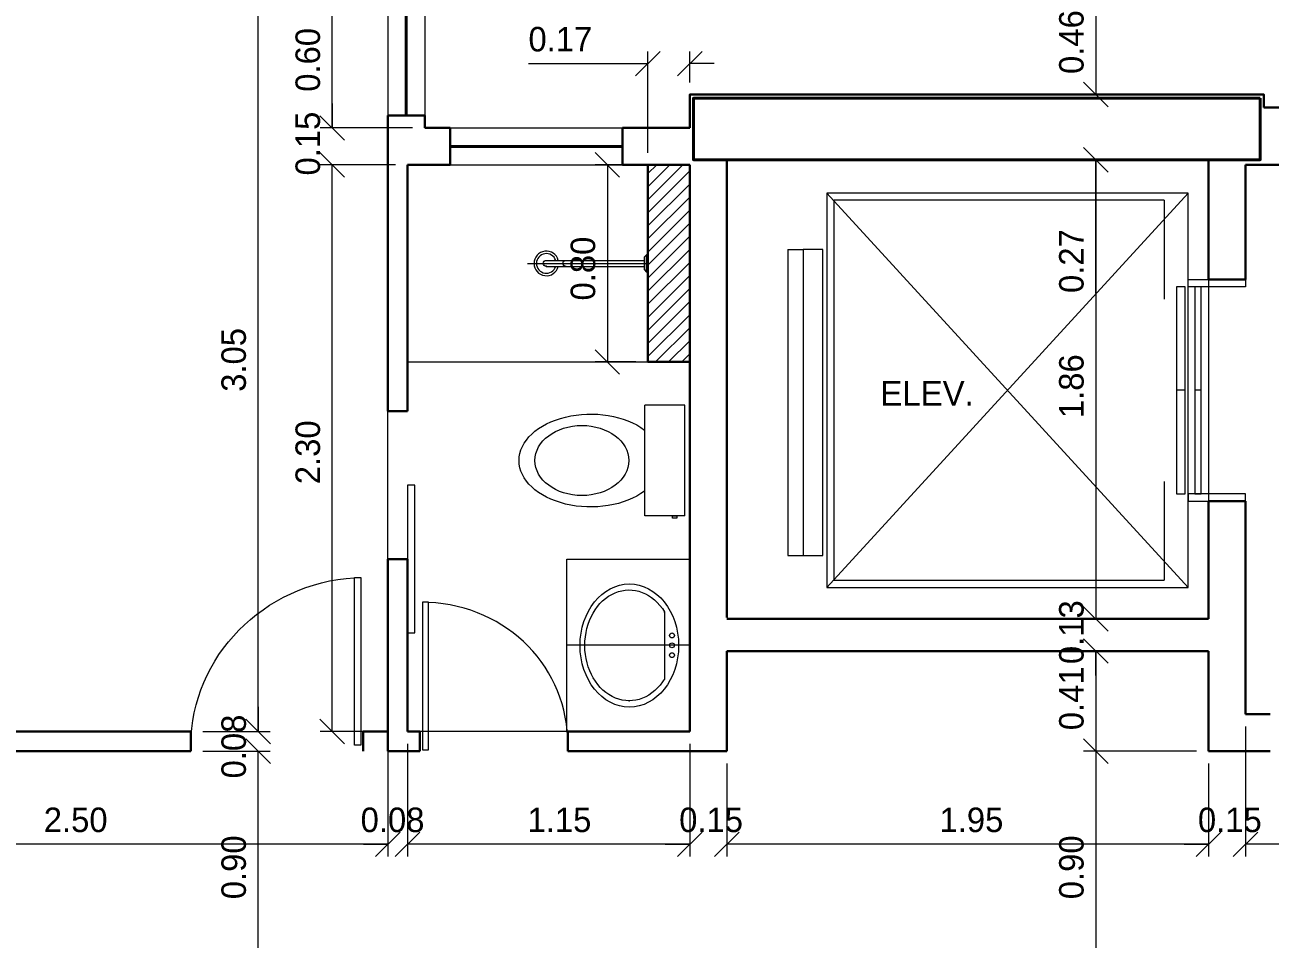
# Model space of a CAD drawing. Header units: metres. Extents: x 2.9 to 62.3, y 8 to 50.1.
# Drawn here: x 16.36 to 21.41, y 38.65 to 42.36 of the extents above; entities that cross this region are included whole.
import ezdxf
from ezdxf.enums import TextEntityAlignment as Align

# ---------------------------------------------------------------- set-up
doc = ezdxf.new("R2010")
doc.units = ezdxf.units.M
doc.header["$MEASUREMENT"] = 0
doc.linetypes.add('DGN Style 3', pattern=[1.422731, 1.016237, -0.406495])
doc.linetypes.add('DGN Style 4', pattern=[1.626995, 0.812989, -0.406495, 0.001016, -0.406495])
doc.layers.get('Defpoints').update_dxf_attribs({"lineweight": 0})
for name, color, linetype, lineweight in [('00-EDIFICACOES TÉRREO', 7, 'Continuous', 0), ('24 - Textos Gerais', 7, 'Continuous', 0), ('34 - Mobiliário', 7, 'Continuous', 0), ('CORNIJAS_VAR NA PLANTA PTIPO 1', 7, 'Continuous', 0), ('Cotas', 13, 'Continuous', 0), ('Level 11-1', 7, 'Continuous', 0), ('Level 12', 7, 'Continuous', 0), ('Level 36', 7, 'Continuous', 0), ('Level 44', 7, 'Continuous', 0), ('Level 45', 7, 'Continuous', 0)]:
    doc.layers.add(name, color=color, linetype=linetype, lineweight=lineweight)
doc.styles.add('Style-INTL_ENGINEERING', font='INTL_ENGINEERING.shx')
doc.dimstyles.get("Standard").update_dxf_attribs({"dimtxt": 0.18, "dimasz": 0.18, "dimexe": 0.18, "dimexo": 0.0625, "dimgap": 0.09, "dimtad": 0, "dimtih": 1, "dimtoh": 1, "dimdec": 4, "dimzin": 1, "dimdsep": 46, "dimtxsty": 'Standard', "dimcen": 0, "dimadec": 0, "dimazin": 0, "dimtfac": 1, "dimtdec": 4, "dimtofl": 0, "dimtmove": 0, "dimatfit": 3, "dimfxl": 0, "dimtolj": 1, "dimtzin": 1, "dimarcsym": 0})

# ---------------------------------------------------------------- blocks, each defined once
blk = doc.blocks.new('_Oblique')
at = {"color": 0, "linetype": 'ByBlock', "lineweight": -2}
blk.add_line((0.5, 0.5), (-0.5, -0.5), dxfattribs=at)
blk = doc.blocks.new('*D626')
at = {"layer": 'Cotas', "color": 2, "linetype": 'Continuous', "lineweight": 0}
for p, q in [((20.449, 42.539), (20.7566, 42.539)), ((20.7071, 42.539), (20.7071, 42.0746)), ((21.34, 42.0746), (20.6576, 42.0746))]:
    blk.add_line(p, q, dxfattribs=at)
at = {"layer": 'Defpoints'}
for p in [(20.3996, 42.539), (20.7071, 42.3068), (20.7071, 42.0746), (21.3895, 42.0746)]:
    blk.add_point(p, dxfattribs=at)
at = {"layer": 'Cotas', "color": 2, "linetype": 'Continuous', "lineweight": 0, "xscale": 0.0995, "yscale": 0.0995, "zscale": 0.0995}
for p, rotation in [((20.7071, 42.539), 90), ((20.7071, 42.0746), 270)]:
    blk.add_blockref('_Oblique', p, dxfattribs=dict(at, rotation=rotation))
at = {"layer": 'Cotas', "color": 2, "linetype": 'Continuous', "lineweight": 0, "style": 'Style-INTL_ENGINEERING'}
blk.add_text('0.46', height=0.0995, rotation=90, dxfattribs=at).set_placement((20.6079, 42.158), align=Align.MIDDLE_LEFT)
blk = doc.blocks.new('*D627')
at = {"layer": 'Cotas', "color": 2, "linetype": 'Continuous', "lineweight": 0}
for p, q in [((20.7071, 42.1741), (20.7071, 42.0746)), ((21.34, 42.0746), (20.6576, 42.0746)), ((21.325, 41.8096), (20.6576, 41.8096)), ((20.7071, 41.2689), (20.7071, 41.8096))]:
    blk.add_line(p, q, dxfattribs=at)
at = {"layer": 'Defpoints'}
for p in [(21.3895, 42.0746), (20.7071, 41.8096), (21.3745, 41.8096), (20.7071, 41.415)]:
    blk.add_point(p, dxfattribs=at)
at = {"layer": 'Cotas', "color": 2, "linetype": 'Continuous', "lineweight": 0, "xscale": 0.0995, "yscale": 0.0995, "zscale": 0.0995}
for p, rotation in [((20.7071, 42.0746), 270), ((20.7071, 41.8096), 90)]:
    blk.add_blockref('_Oblique', p, dxfattribs=dict(at, rotation=rotation))
at = {"layer": 'Cotas', "color": 2, "linetype": 'Continuous', "lineweight": 0, "style": 'Style-INTL_ENGINEERING'}
blk.add_text('0.27', height=0.0995, rotation=90, dxfattribs=at).set_placement((20.6079, 41.2689), align=Align.MIDDLE_LEFT)
blk = doc.blocks.new('*D628')
at = {"layer": 'Cotas', "color": 2, "linetype": 'Continuous', "lineweight": 0}
for p, q in [((21.325, 41.8096), (20.6576, 41.8096)), ((20.7071, 41.8096), (20.7071, 39.9457)), ((21.1151, 39.9457), (20.6576, 39.9457))]:
    blk.add_line(p, q, dxfattribs=at)
at = {"layer": 'Defpoints'}
for p in [(21.3745, 41.8096), (20.7071, 40.8777), (20.7071, 39.9457), (21.1645, 39.9457)]:
    blk.add_point(p, dxfattribs=at)
at = {"layer": 'Cotas', "color": 2, "linetype": 'Continuous', "lineweight": 0, "xscale": 0.0995, "yscale": 0.0995, "zscale": 0.0995}
for p, rotation in [((20.7071, 41.8096), 90), ((20.7071, 39.9457), 270)]:
    blk.add_blockref('_Oblique', p, dxfattribs=dict(at, rotation=rotation))
at = {"layer": 'Cotas', "color": 2, "linetype": 'Continuous', "lineweight": 0, "style": 'Style-INTL_ENGINEERING'}
blk.add_text('1.86', height=0.0995, rotation=90, dxfattribs=at).set_placement((20.6079, 40.7612), align=Align.MIDDLE_LEFT)
blk = doc.blocks.new('*D629')
at = {"layer": 'Cotas', "color": 2, "linetype": 'Continuous', "lineweight": 0}
for p, q in [((20.7071, 40.0452), (20.7071, 39.9457)), ((21.1151, 39.9457), (20.6576, 39.9457)), ((21.1151, 39.8157), (20.6576, 39.8157)), ((20.7071, 39.7162), (20.7071, 39.8157))]:
    blk.add_line(p, q, dxfattribs=at)
at = {"layer": 'Defpoints'}
for p in [(21.1645, 39.9457), (20.7071, 39.8807), (20.7071, 39.8157), (21.1645, 39.8157)]:
    blk.add_point(p, dxfattribs=at)
at = {"layer": 'Cotas', "color": 2, "linetype": 'Continuous', "lineweight": 0, "xscale": 0.0995, "yscale": 0.0995, "zscale": 0.0995}
for p, rotation in [((20.7071, 39.9457), 270), ((20.7071, 39.8157), 90)]:
    blk.add_blockref('_Oblique', p, dxfattribs=dict(at, rotation=rotation))
at = {"layer": 'Cotas', "color": 2, "linetype": 'Continuous', "lineweight": 0, "style": 'Style-INTL_ENGINEERING'}
blk.add_text('0.13', height=0.0995, rotation=90, dxfattribs=at).set_placement((20.6079, 39.7627), align=Align.MIDDLE_LEFT)
blk = doc.blocks.new('*D630')
at = {"layer": 'Cotas', "color": 2, "linetype": 'Continuous', "lineweight": 0}
for p, q in [((21.1151, 39.8157), (20.6576, 39.8157)), ((20.7071, 39.8157), (20.7071, 39.409)), ((21.1151, 39.409), (20.6576, 39.409))]:
    blk.add_line(p, q, dxfattribs=at)
at = {"layer": 'Defpoints'}
for p in [(21.1645, 39.8157), (20.7071, 39.6124), (20.7071, 39.409), (21.1645, 39.409)]:
    blk.add_point(p, dxfattribs=at)
at = {"layer": 'Cotas', "color": 2, "linetype": 'Continuous', "lineweight": 0, "xscale": 0.0995, "yscale": 0.0995, "zscale": 0.0995}
for p, rotation in [((20.7071, 39.8157), 90), ((20.7071, 39.409), 270)]:
    blk.add_blockref('_Oblique', p, dxfattribs=dict(at, rotation=rotation))
at = {"layer": 'Cotas', "color": 2, "linetype": 'Continuous', "lineweight": 0, "style": 'Style-INTL_ENGINEERING'}
blk.add_text('0.41', height=0.0995, rotation=90, dxfattribs=at).set_placement((20.6079, 39.4943), align=Align.MIDDLE_LEFT)
blk = doc.blocks.new('*D631')
at = {"layer": 'Cotas', "color": 2, "linetype": 'Continuous', "lineweight": 0}
for p, q in [((21.1151, 39.409), (20.6576, 39.409)), ((20.7071, 39.409), (20.7071, 38.509)), ((21.0951, 38.509), (20.6576, 38.509))]:
    blk.add_line(p, q, dxfattribs=at)
at = {"layer": 'Defpoints'}
for p in [(21.1645, 39.409), (20.7071, 38.959), (20.7071, 38.509), (21.1446, 38.509)]:
    blk.add_point(p, dxfattribs=at)
at = {"layer": 'Cotas', "color": 2, "linetype": 'Continuous', "lineweight": 0, "xscale": 0.0995, "yscale": 0.0995, "zscale": 0.0995}
for p, rotation in [((20.7071, 39.409), 90), ((20.7071, 38.509), 270)]:
    blk.add_blockref('_Oblique', p, dxfattribs=dict(at, rotation=rotation))
at = {"layer": 'Cotas', "color": 2, "linetype": 'Continuous', "lineweight": 0, "style": 'Style-INTL_ENGINEERING'}
blk.add_text('0.90', height=0.0995, rotation=90, dxfattribs=at).set_placement((20.6079, 38.8082), align=Align.MIDDLE_LEFT)
blk = doc.blocks.new('*D659')
at = {"layer": 'Cotas', "color": 2, "linetype": 'Continuous', "lineweight": 0}
for p, q in [((21.3146, 39.5095), (21.3146, 38.9817)), ((22.8146, 39.5095), (22.8146, 38.9817)), ((22.8146, 39.0312), (21.3146, 39.0312))]:
    blk.add_line(p, q, dxfattribs=at)
at = {"layer": 'Defpoints'}
for p in [(21.3146, 39.559), (22.8146, 39.559), (21.3146, 39.0312), (22.0646, 39.0312)]:
    blk.add_point(p, dxfattribs=at)
at = {"layer": 'Cotas', "color": 2, "linetype": 'Continuous', "lineweight": 0, "xscale": 0.0995, "yscale": 0.0995, "zscale": 0.0995, "rotation": 180}
blk.add_blockref('_Oblique', (21.3146, 39.0312), dxfattribs=at)
at = {"layer": 'Cotas', "color": 2, "linetype": 'Continuous', "lineweight": 0, "xscale": 0.0995, "yscale": 0.0995, "zscale": 0.0995}
blk.add_blockref('_Oblique', (22.8146, 39.0312), dxfattribs=at)
at = {"layer": 'Cotas', "color": 2, "linetype": 'Continuous', "lineweight": 0, "style": 'Style-INTL_ENGINEERING'}
blk.add_text('1.50', height=0.0995, dxfattribs=at).set_placement((21.9465, 39.1304), align=Align.MIDDLE_LEFT)
blk = doc.blocks.new('*D660')
at = {"layer": 'Cotas', "color": 2, "linetype": 'Continuous', "lineweight": 0}
for p, q in [((21.3146, 39.5095), (21.3146, 38.9817)), ((21.1645, 39.3595), (21.1645, 38.9817)), ((21.065, 39.0312), (21.1645, 39.0312)), ((21.414, 39.0312), (21.3146, 39.0312))]:
    blk.add_line(p, q, dxfattribs=at)
at = {"layer": 'Defpoints'}
for p in [(21.3146, 39.559), (21.1645, 39.409), (21.1645, 39.0312), (21.2396, 39.0312)]:
    blk.add_point(p, dxfattribs=at)
at = {"layer": 'Cotas', "color": 2, "linetype": 'Continuous', "lineweight": 0, "xscale": 0.0995, "yscale": 0.0995, "zscale": 0.0995}
blk.add_blockref('_Oblique', (21.1645, 39.0312), dxfattribs=at)
at = {"layer": 'Cotas', "color": 2, "linetype": 'Continuous', "lineweight": 0, "xscale": 0.0995, "yscale": 0.0995, "zscale": 0.0995, "rotation": 180}
blk.add_blockref('_Oblique', (21.3146, 39.0312), dxfattribs=at)
at = {"layer": 'Cotas', "color": 2, "linetype": 'Continuous', "lineweight": 0, "style": 'Style-INTL_ENGINEERING'}
blk.add_text('0.15', height=0.0995, dxfattribs=at).set_placement((21.1215, 39.1304), align=Align.MIDDLE_LEFT)
blk = doc.blocks.new('*D661')
at = {"layer": 'Cotas', "color": 2, "linetype": 'Continuous', "lineweight": 0}
for p, q in [((19.2097, 39.3595), (19.2097, 38.9817)), ((21.1645, 39.3595), (21.1645, 38.9817)), ((21.1645, 39.0312), (19.2097, 39.0312))]:
    blk.add_line(p, q, dxfattribs=at)
at = {"layer": 'Defpoints'}
for p in [(19.2097, 39.409), (21.1645, 39.409), (19.2097, 39.0312), (20.1871, 39.0312)]:
    blk.add_point(p, dxfattribs=at)
at = {"layer": 'Cotas', "color": 2, "linetype": 'Continuous', "lineweight": 0, "xscale": 0.0995, "yscale": 0.0995, "zscale": 0.0995, "rotation": 180}
blk.add_blockref('_Oblique', (19.2097, 39.0312), dxfattribs=at)
at = {"layer": 'Cotas', "color": 2, "linetype": 'Continuous', "lineweight": 0, "xscale": 0.0995, "yscale": 0.0995, "zscale": 0.0995}
blk.add_blockref('_Oblique', (21.1645, 39.0312), dxfattribs=at)
at = {"layer": 'Cotas', "color": 2, "linetype": 'Continuous', "lineweight": 0, "style": 'Style-INTL_ENGINEERING'}
blk.add_text('1.95', height=0.0995, dxfattribs=at).set_placement((20.073, 39.1304), align=Align.MIDDLE_LEFT)
blk = doc.blocks.new('*D662')
at = {"layer": 'Cotas', "color": 2, "linetype": 'Continuous', "lineweight": 0}
for p, q in [((19.0597, 39.4395), (19.0597, 38.9817)), ((19.2097, 39.3595), (19.2097, 38.9817)), ((18.9602, 39.0312), (19.0597, 39.0312)), ((19.3092, 39.0312), (19.2097, 39.0312))]:
    blk.add_line(p, q, dxfattribs=at)
at = {"layer": 'Defpoints'}
for p in [(19.0597, 39.489), (19.2097, 39.409), (19.0597, 39.0312), (19.1347, 39.0312)]:
    blk.add_point(p, dxfattribs=at)
at = {"layer": 'Cotas', "color": 2, "linetype": 'Continuous', "lineweight": 0, "xscale": 0.0995, "yscale": 0.0995, "zscale": 0.0995}
blk.add_blockref('_Oblique', (19.0597, 39.0312), dxfattribs=at)
at = {"layer": 'Cotas', "color": 2, "linetype": 'Continuous', "lineweight": 0, "xscale": 0.0995, "yscale": 0.0995, "zscale": 0.0995, "rotation": 180}
blk.add_blockref('_Oblique', (19.2097, 39.0312), dxfattribs=at)
at = {"layer": 'Cotas', "color": 2, "linetype": 'Continuous', "lineweight": 0, "style": 'Style-INTL_ENGINEERING'}
blk.add_text('0.15', height=0.0995, dxfattribs=at).set_placement((19.0166, 39.1304), align=Align.MIDDLE_LEFT)
blk = doc.blocks.new('*D663')
at = {"layer": 'Cotas', "color": 2, "linetype": 'Continuous', "lineweight": 0}
for p, q in [((17.9145, 39.4395), (17.9145, 38.9817)), ((19.0597, 39.4395), (19.0597, 38.9817)), ((19.0597, 39.0312), (17.9145, 39.0312))]:
    blk.add_line(p, q, dxfattribs=at)
at = {"layer": 'Defpoints'}
for p in [(17.9145, 39.489), (19.0597, 39.489), (17.9145, 39.0312), (18.4871, 39.0312)]:
    blk.add_point(p, dxfattribs=at)
at = {"layer": 'Cotas', "color": 2, "linetype": 'Continuous', "lineweight": 0, "xscale": 0.0995, "yscale": 0.0995, "zscale": 0.0995, "rotation": 180}
blk.add_blockref('_Oblique', (17.9145, 39.0312), dxfattribs=at)
at = {"layer": 'Cotas', "color": 2, "linetype": 'Continuous', "lineweight": 0, "xscale": 0.0995, "yscale": 0.0995, "zscale": 0.0995}
blk.add_blockref('_Oblique', (19.0597, 39.0312), dxfattribs=at)
at = {"layer": 'Cotas', "color": 2, "linetype": 'Continuous', "lineweight": 0, "style": 'Style-INTL_ENGINEERING'}
blk.add_text('1.15', height=0.0995, dxfattribs=at).set_placement((18.4014, 39.1304), align=Align.MIDDLE_LEFT)
blk = doc.blocks.new('*D664')
at = {"layer": 'Cotas', "color": 2, "linetype": 'Continuous', "lineweight": 0}
for p, q in [((17.8346, 39.4395), (17.8346, 38.9817)), ((17.9145, 39.4395), (17.9145, 38.9817)), ((17.7351, 39.0312), (17.8346, 39.0312)), ((18.0141, 39.0312), (17.9145, 39.0312))]:
    blk.add_line(p, q, dxfattribs=at)
at = {"layer": 'Defpoints'}
for p in [(17.8346, 39.489), (17.9145, 39.489), (17.8346, 39.0312), (17.8745, 39.0312)]:
    blk.add_point(p, dxfattribs=at)
at = {"layer": 'Cotas', "color": 2, "linetype": 'Continuous', "lineweight": 0, "xscale": 0.0995, "yscale": 0.0995, "zscale": 0.0995}
blk.add_blockref('_Oblique', (17.8346, 39.0312), dxfattribs=at)
at = {"layer": 'Cotas', "color": 2, "linetype": 'Continuous', "lineweight": 0, "xscale": 0.0995, "yscale": 0.0995, "zscale": 0.0995, "rotation": 180}
blk.add_blockref('_Oblique', (17.9145, 39.0312), dxfattribs=at)
at = {"layer": 'Cotas', "color": 2, "linetype": 'Continuous', "lineweight": 0, "style": 'Style-INTL_ENGINEERING'}
blk.add_text('0.08', height=0.0995, dxfattribs=at).set_placement((17.7241, 39.1304), align=Align.MIDDLE_LEFT)
blk = doc.blocks.new('*D665')
at = {"layer": 'Cotas', "color": 2, "linetype": 'Continuous', "lineweight": 0}
for p, q in [((17.8346, 39.4395), (17.8346, 38.9817)), ((15.3345, 39.2595), (15.3345, 38.9817)), ((17.8346, 39.0312), (15.3345, 39.0312))]:
    blk.add_line(p, q, dxfattribs=at)
at = {"layer": 'Defpoints'}
for p in [(17.8346, 39.489), (15.3345, 39.309), (15.3345, 39.0312), (16.5845, 39.0312)]:
    blk.add_point(p, dxfattribs=at)
at = {"layer": 'Cotas', "color": 2, "linetype": 'Continuous', "lineweight": 0, "xscale": 0.0995, "yscale": 0.0995, "zscale": 0.0995, "rotation": 180}
blk.add_blockref('_Oblique', (15.3345, 39.0312), dxfattribs=at)
at = {"layer": 'Cotas', "color": 2, "linetype": 'Continuous', "lineweight": 0, "xscale": 0.0995, "yscale": 0.0995, "zscale": 0.0995}
blk.add_blockref('_Oblique', (17.8346, 39.0312), dxfattribs=at)
at = {"layer": 'Cotas', "color": 2, "linetype": 'Continuous', "lineweight": 0, "style": 'Style-INTL_ENGINEERING'}
blk.add_text('2.50', height=0.0995, dxfattribs=at).set_placement((16.4384, 39.1304), align=Align.MIDDLE_LEFT)
blk = doc.blocks.new('*D684')
at = {"layer": 'Cotas', "color": 2, "linetype": 'Continuous', "lineweight": 0}
for p, q in [((17.6088, 42.0385), (17.6088, 41.939)), ((17.9351, 41.939), (17.5593, 41.939)), ((17.8651, 41.789), (17.5593, 41.789)), ((17.6088, 41.6895), (17.6088, 41.789))]:
    blk.add_line(p, q, dxfattribs=at)
at = {"layer": 'Defpoints'}
for p in [(17.6088, 41.939), (17.9845, 41.939), (17.6088, 41.864), (17.9145, 41.789)]:
    blk.add_point(p, dxfattribs=at)
at = {"layer": 'Cotas', "color": 2, "linetype": 'Continuous', "lineweight": 0, "xscale": 0.0995, "yscale": 0.0995, "zscale": 0.0995}
for p, rotation in [((17.6088, 41.939), 270), ((17.6088, 41.789), 90)]:
    blk.add_blockref('_Oblique', p, dxfattribs=dict(at, rotation=rotation))
at = {"layer": 'Cotas', "color": 2, "linetype": 'Continuous', "lineweight": 0, "style": 'Style-INTL_ENGINEERING'}
blk.add_text('0.15', height=0.0995, rotation=90, dxfattribs=at).set_placement((17.5095, 41.746), align=Align.MIDDLE_LEFT)
blk = doc.blocks.new('*D685')
at = {"layer": 'Cotas', "color": 2, "linetype": 'Continuous', "lineweight": 0}
for p, q in [((17.785, 42.539), (17.5593, 42.539)), ((17.6088, 41.939), (17.6088, 42.539)), ((17.9351, 41.939), (17.5593, 41.939))]:
    blk.add_line(p, q, dxfattribs=at)
at = {"layer": 'Defpoints'}
for p in [(17.6088, 42.539), (17.8346, 42.539), (17.6088, 42.239), (17.9845, 41.939)]:
    blk.add_point(p, dxfattribs=at)
at = {"layer": 'Cotas', "color": 2, "linetype": 'Continuous', "lineweight": 0, "xscale": 0.0995, "yscale": 0.0995, "zscale": 0.0995}
for p, rotation in [((17.6088, 42.539), 90), ((17.6088, 41.939), 270)]:
    blk.add_blockref('_Oblique', p, dxfattribs=dict(at, rotation=rotation))
at = {"layer": 'Cotas', "color": 2, "linetype": 'Continuous', "lineweight": 0, "style": 'Style-INTL_ENGINEERING'}
blk.add_text('0.60', height=0.0995, rotation=90, dxfattribs=at).set_placement((17.5095, 42.0858), align=Align.MIDDLE_LEFT)
blk = doc.blocks.new('*D346')
at = {"layer": 'Cotas', "color": 2, "linetype": 'Continuous', "lineweight": 0}
for p, q in [((17.8651, 41.789), (17.5593, 41.789)), ((17.6088, 39.489), (17.6088, 41.789)), ((17.785, 39.489), (17.5593, 39.489))]:
    blk.add_line(p, q, dxfattribs=at)
at = {"layer": 'Defpoints'}
for p in [(17.6088, 41.789), (17.9145, 41.789), (17.6088, 40.639), (17.8346, 39.489)]:
    blk.add_point(p, dxfattribs=at)
at = {"layer": 'Cotas', "color": 2, "linetype": 'Continuous', "lineweight": 0, "xscale": 0.0995, "yscale": 0.0995, "zscale": 0.0995}
for p, rotation in [((17.6088, 41.789), 90), ((17.6088, 39.489), 270)]:
    blk.add_blockref('_Oblique', p, dxfattribs=dict(at, rotation=rotation))
at = {"layer": 'Cotas', "color": 2, "linetype": 'Continuous', "lineweight": 0, "style": 'Style-INTL_ENGINEERING'}
blk.add_text('2.30', height=0.0995, rotation=90, dxfattribs=at).set_placement((17.5095, 40.4929), align=Align.MIDDLE_LEFT)
blk = doc.blocks.new('*D692')
at = {"layer": 'Cotas', "color": 2, "linetype": 'Continuous', "lineweight": 0}
for p, q in [((17.0843, 39.409), (17.3577, 39.409)), ((17.3082, 38.509), (17.3082, 39.409)), ((17.285, 38.509), (17.2587, 38.509))]:
    blk.add_line(p, q, dxfattribs=at)
at = {"layer": 'Defpoints'}
for p in [(17.0348, 39.409), (17.3082, 39.409), (17.3082, 38.959), (17.3346, 38.509)]:
    blk.add_point(p, dxfattribs=at)
at = {"layer": 'Cotas', "color": 2, "linetype": 'Continuous', "lineweight": 0, "xscale": 0.0995, "yscale": 0.0995, "zscale": 0.0995}
for p, rotation in [((17.3082, 39.409), 90), ((17.3082, 38.509), 270)]:
    blk.add_blockref('_Oblique', p, dxfattribs=dict(at, rotation=rotation))
at = {"layer": 'Cotas', "color": 2, "linetype": 'Continuous', "lineweight": 0, "style": 'Style-INTL_ENGINEERING'}
blk.add_text('0.90', height=0.0995, rotation=90, dxfattribs=at).set_placement((17.2089, 38.8082), align=Align.MIDDLE_LEFT)
blk = doc.blocks.new('*D693')
at = {"layer": 'Cotas', "color": 2, "linetype": 'Continuous', "lineweight": 0}
for p, q in [((17.3082, 39.5885), (17.3082, 39.489)), ((17.084, 39.489), (17.3577, 39.489)), ((17.0843, 39.409), (17.3577, 39.409)), ((17.3082, 39.3095), (17.3082, 39.409))]:
    blk.add_line(p, q, dxfattribs=at)
at = {"layer": 'Defpoints'}
for p in [(17.0345, 39.489), (17.3082, 39.489), (17.0348, 39.409), (17.3082, 39.449)]:
    blk.add_point(p, dxfattribs=at)
at = {"layer": 'Cotas', "color": 2, "linetype": 'Continuous', "lineweight": 0, "xscale": 0.0995, "yscale": 0.0995, "zscale": 0.0995}
for p, rotation in [((17.3082, 39.489), 270), ((17.3082, 39.409), 90)]:
    blk.add_blockref('_Oblique', p, dxfattribs=dict(at, rotation=rotation))
at = {"layer": 'Cotas', "color": 2, "linetype": 'Continuous', "lineweight": 0, "style": 'Style-INTL_ENGINEERING'}
blk.add_text('0.08', height=0.0995, rotation=90, dxfattribs=at).set_placement((17.2089, 39.2986), align=Align.MIDDLE_LEFT)
blk = doc.blocks.new('*D694')
at = {"layer": 'Cotas', "color": 2, "linetype": 'Continuous', "lineweight": 0}
for p, q in [((16.634, 42.539), (17.3577, 42.539)), ((17.3082, 39.489), (17.3082, 42.539)), ((17.084, 39.489), (17.3577, 39.489))]:
    blk.add_line(p, q, dxfattribs=at)
at = {"layer": 'Defpoints'}
for p in [(16.5846, 42.539), (17.3082, 42.539), (17.3082, 41.014), (17.0345, 39.489)]:
    blk.add_point(p, dxfattribs=at)
at = {"layer": 'Cotas', "color": 2, "linetype": 'Continuous', "lineweight": 0, "xscale": 0.0995, "yscale": 0.0995, "zscale": 0.0995}
for p, rotation in [((17.3082, 42.539), 90), ((17.3082, 39.489), 270)]:
    blk.add_blockref('_Oblique', p, dxfattribs=dict(at, rotation=rotation))
at = {"layer": 'Cotas', "color": 2, "linetype": 'Continuous', "lineweight": 0, "style": 'Style-INTL_ENGINEERING'}
blk.add_text('3.05', height=0.0995, rotation=90, dxfattribs=at).set_placement((17.2089, 40.8679), align=Align.MIDDLE_LEFT)
blk = doc.blocks.new('*D352')
at = {"layer": 'Cotas', "color": 2, "linetype": 'Continuous', "lineweight": 0}
for p, q in [((18.8897, 41.8385), (18.8897, 42.2495)), ((19.0595, 42.1241), (19.0595, 42.2495)), ((18.4051, 42.2), (18.8897, 42.2)), ((19.159, 42.2), (19.0595, 42.2))]:
    blk.add_line(p, q, dxfattribs=at)
at = {"layer": 'Defpoints'}
for p in [(18.5231, 42.2), (18.8897, 42.2), (19.0595, 42.0746), (18.8897, 41.789)]:
    blk.add_point(p, dxfattribs=at)
at = {"layer": 'Cotas', "color": 2, "linetype": 'Continuous', "lineweight": 0, "xscale": 0.0995, "yscale": 0.0995, "zscale": 0.0995}
blk.add_blockref('_Oblique', (18.8897, 42.2), dxfattribs=at)
at = {"layer": 'Cotas', "color": 2, "linetype": 'Continuous', "lineweight": 0, "xscale": 0.0995, "yscale": 0.0995, "zscale": 0.0995, "rotation": 180}
blk.add_blockref('_Oblique', (19.0595, 42.2), dxfattribs=at)
at = {"layer": 'Cotas', "color": 2, "linetype": 'Continuous', "lineweight": 0, "style": 'Style-INTL_ENGINEERING'}
blk.add_text('0.17', height=0.0995, dxfattribs=at).set_placement((18.4051, 42.2993), align=Align.MIDDLE_LEFT)
blk = doc.blocks.new('*D353')
at = {"layer": 'Cotas', "color": 2, "linetype": 'Continuous', "lineweight": 0}
for p, q in [((18.8402, 41.789), (18.6759, 41.789)), ((18.7254, 41.789), (18.7254, 40.989)), ((18.8402, 40.989), (18.6759, 40.989))]:
    blk.add_line(p, q, dxfattribs=at)
at = {"layer": 'Defpoints'}
for p in [(18.8897, 41.789), (18.7254, 41.389), (18.7254, 40.989), (18.8897, 40.989)]:
    blk.add_point(p, dxfattribs=at)
at = {"layer": 'Cotas', "color": 2, "linetype": 'Continuous', "lineweight": 0, "xscale": 0.0995, "yscale": 0.0995, "zscale": 0.0995}
for p, rotation in [((18.7254, 41.789), 90), ((18.7254, 40.989), 270)]:
    blk.add_blockref('_Oblique', p, dxfattribs=dict(at, rotation=rotation))
at = {"layer": 'Cotas', "color": 2, "linetype": 'Continuous', "lineweight": 0, "style": 'Style-INTL_ENGINEERING'}
blk.add_text('0.80', height=0.0995, rotation=90, dxfattribs=at).set_placement((18.6261, 41.2386), align=Align.MIDDLE_LEFT)
blk = doc.blocks.new('*U24')
at = {"layer": '24 - Textos Gerais', "color": 172, "linetype": 'Continuous', "lineweight": 13}
blk.add_line((-0.147, -0.136), (-0.147, 0.133), dxfattribs=at)
at = {"layer": '24 - Textos Gerais', "color": 172, "linetype": 'DGN Style 4', "lineweight": 13}
blk.add_line((-0.25, -0.001), (0.25, -0.001), dxfattribs=at)
at = {"layer": '24 - Textos Gerais', "color": 172, "linetype": 'Continuous', "lineweight": 13}
for centre in [(-0.177, 0.039), (-0.177, -0.001), (-0.177, -0.041)]:
    blk.add_circle(centre, 0.01, dxfattribs=at)
blk.add_ellipse((-0.004, 0), major_axis=(0, 0.25), ratio=0.8, dxfattribs=at)
at = {"layer": '24 - Textos Gerais', "color": 172, "linetype": 'Continuous', "lineweight": 13, "extrusion": (0, 0, -1)}
blk.add_ellipse((-0.0033, -0.0006), major_axis=(0, 0.225), ratio=0.8, start_param=5.350888, end_param=10.349301, dxfattribs=at)
at = {"layer": '24 - Textos Gerais', "color": 172, "linetype": 'Continuous', "lineweight": 13}
for p in [(-0.003, 0.224), (-0.003, 0.224), (-0.147, -0.136)]:
    blk.add_point(p, dxfattribs=at)
blk = doc.blocks.new('SANCXP_1')
at = {"layer": '24 - Textos Gerais', "color": 172, "linetype": 'Continuous', "lineweight": 0}
for p, q in [((0.06, -0.449), (0.06, 0.449)), ((0.06, 0.449), (0.386, 0.449)), ((0.386, -0.449), (0.386, 0.449)), ((0.06, -0.449), (0.386, -0.449))]:
    blk.add_line(p, q, dxfattribs=at)
at = {"layer": '24 - Textos Gerais', "color": 172, "linetype": 'Continuous', "lineweight": 0, "extrusion": (0, 0, -1), "flags": 128}
blk.add_lwpolyline([(-0.125, -0.468), (-0.16, -0.468), (-0.16, -0.449), (-0.125, -0.449)], close=True, dxfattribs=at)
at = {"layer": '24 - Textos Gerais', "color": 172, "linetype": 'Continuous', "lineweight": 0}
blk.add_ellipse((0.825, 0), major_axis=(-0.581, 0), ratio=0.649123, start_param=0.716078, end_param=5.567107, dxfattribs=at)
at = {"layer": '24 - Textos Gerais', "color": 172, "linetype": 'Continuous', "lineweight": 0, "extrusion": (0, 0, -1)}
blk.add_ellipse((0.896, 0), major_axis=(0.381, 0), ratio=0.746923, dxfattribs=at)
blk = doc.blocks.new('*U26')
at = {"layer": '24 - Textos Gerais', "color": 172, "linetype": 'Continuous', "lineweight": 0}
for p, q in [((-0.2441, 0.035), (-0.2441, -0.035)), ((-0.2441, 0.035), (-0.2391, 0.035)), ((-0.2391, 0.035), (-0.2391, -0.035)), ((-0.2291, 0.025), (-0.2391, 0.035)), ((-0.2291, -0.025), (-0.2291, 0.025)), ((0.168, 0.0125), (-0.2291, 0.0125)), ((-0.2441, -0.035), (-0.2391, -0.035)), ((-0.2391, -0.035), (-0.2291, -0.025)), ((0.168, -0.0125), (-0.2291, -0.0125))]:
    blk.add_line(p, q, dxfattribs=at)
at = {"layer": '24 - Textos Gerais', "color": 172, "linetype": 'DGN Style 4', "lineweight": 13}
blk.add_line((0.2441, 0), (-0.2441, 0), dxfattribs=at)
at = {"layer": '24 - Textos Gerais', "color": 172, "linetype": 'Continuous', "lineweight": 0, "extrusion": (0, 0, -1)}
for centre in [(-0.088, 0), (-0.168, 0)]:
    blk.add_arc(centre, 0.0125, 90, 270, dxfattribs=at)
at = {"layer": '24 - Textos Gerais', "color": 172, "linetype": 'Continuous', "lineweight": 0}
for radius, start, end in [(0.05, 194.4775, 165.5225), (0.04, 198.21, 161.79)]:
    blk.add_arc((0.168, 0), radius, start, end, dxfattribs=at)
blk.add_point((0.168, 0.011), dxfattribs=at)
blk = doc.blocks.new('*U19')
at = {"layer": 'Level 36', "color": 172, "linetype": 'Continuous', "lineweight": 13}
for p, q in [((-12.585, 3.08), (-11.6099, 3.08)), ((-11.9391, 2.28), (-11.4391, 2.28)), ((-11.9391, 1.58), (-11.9391, 2.28))]:
    blk.add_line(p, q, dxfattribs=at)
at = {"layer": '24 - Textos Gerais', "color": 172, "linetype": 'Continuous', "lineweight": 0, "rotation": 180}
blk.add_blockref('*U26', (-11.854, 3.48), dxfattribs=at)
at = {"layer": '24 - Textos Gerais', "color": 172, "linetype": 'Continuous', "lineweight": 0, "extrusion": (0, 0, -1), "xscale": 0.5000000000216841, "yscale": 0.5000000000216841, "zscale": 0.5000000000216841, "rotation": 359.9994663905647}
blk.add_blockref('SANCXP_1', (11.4298, 2.68), dxfattribs=at)
at = {"layer": '24 - Textos Gerais', "color": 172, "linetype": 'Continuous', "lineweight": 13, "rotation": 180}
blk.add_blockref('*U24', (-11.6891, 1.929), dxfattribs=at)
blk = doc.blocks.new('P60D')
at = {"layer": '00-EDIFICACOES TÉRREO', "color": 7, "linetype": 'Continuous', "lineweight": 13}
for p, q in [((0.035, 0.605), (0.01, 0.605)), ((0.01, 0.605), (0.01, 0.005)), ((0.035, 0.005), (0.035, 0.605)), ((0.01, 0.005), (0.035, 0.005))]:
    blk.add_line(p, q, dxfattribs=at)
blk.add_ellipse((-0.008, 0.0175), major_axis=(0.5808, 0.1881), ratio=0.957694, start_param=5.970015, end_param=7.482445, dxfattribs=at)
at = {"layer": 'CORNIJAS_VAR NA PLANTA PTIPO 1', "color": 7, "linetype": 'Continuous', "lineweight": 30}
for p, q in [((0, 0), (0, 0.08)), ((0.6, 0), (0.6, 0.08))]:
    blk.add_line(p, q, dxfattribs=at)
blk = doc.blocks.new('*U76')
at = {"layer": '34 - Mobiliário', "color": 7, "linetype": 'Continuous', "lineweight": 40}
blk.add_line((0, 0.25), (0, -0.25), dxfattribs=at)
at = {"layer": 'CORNIJAS_VAR NA PLANTA PTIPO 1', "color": 7, "linetype": 'Continuous', "lineweight": 0}
for p, q in [((-0.075, 0.25), (-0.075, -0.25)), ((0.075, 0.25), (0.075, -0.25))]:
    blk.add_line(p, q, dxfattribs=at)
at = {"layer": 'CORNIJAS_VAR NA PLANTA PTIPO 1', "color": 7, "linetype": 'Continuous', "lineweight": 30}
for p, q in [((-0.075, 0.25), (0.075, 0.25)), ((-0.075, -0.25), (0.075, -0.25))]:
    blk.add_line(p, q, dxfattribs=at)
blk = doc.blocks.new('*U74')
at = {"layer": '34 - Mobiliário', "color": 7, "linetype": 'DGN Style 3', "lineweight": 40}
blk.add_line((0.35, 0), (-0.35, 0), dxfattribs=at)
at = {"layer": 'CORNIJAS_VAR NA PLANTA PTIPO 1', "color": 7, "linetype": 'Continuous', "lineweight": 30}
for p, q in [((-0.35, -0.075), (-0.35, 0.075)), ((0.35, -0.075), (0.35, 0.075))]:
    blk.add_line(p, q, dxfattribs=at)
at = {"layer": 'CORNIJAS_VAR NA PLANTA PTIPO 1', "color": 7, "linetype": 'Continuous', "lineweight": 0}
for p, q in [((0.35, 0.075), (-0.35, 0.075)), ((0.35, -0.075), (-0.35, -0.075))]:
    blk.add_line(p, q, dxfattribs=at)
blk = doc.blocks.new('P70D')
at = {"layer": '00-EDIFICACOES TÉRREO', "color": 7, "linetype": 'Continuous', "lineweight": 13}
for p, q in [((0.035, 0.705), (0.01, 0.705)), ((0.01, 0.705), (0.01, 0.025)), ((0.035, 0.025), (0.035, 0.705)), ((0.01, 0.025), (0.035, 0.025))]:
    blk.add_line(p, q, dxfattribs=at)
blk.add_ellipse((0.0073, 0.032), major_axis=(0.6611, -0.2141), ratio=0.965677, start_param=0.313159, end_param=1.833935, dxfattribs=at)
at = {"layer": 'CORNIJAS_VAR NA PLANTA PTIPO 1', "color": 7, "linetype": 'Continuous', "lineweight": 30}
for p, q in [((0, 0), (0, 0.08)), ((0.7, 0), (0.7, 0.08))]:
    blk.add_line(p, q, dxfattribs=at)
blk = doc.blocks.new('ELEV1_')
at = {"color": 7, "linetype": 'Continuous', "lineweight": 30}
for p, q in [((-0.45, 0), (-0.45, 0.15)), ((0.45, 0), (0.45, 0.15))]:
    blk.add_line(p, q, dxfattribs=at)
at = {"color": 7, "linetype": 'Continuous', "lineweight": 0}
blk.add_line((-0.45, 0), (0.45, 0), dxfattribs=at)
at = {"color": 120, "linetype": 'Continuous', "lineweight": 0}
for p, q in [((-0.42, -0.03), (-0.42, -0.055)), ((0.42, -0.03), (-0.42, -0.03)), ((0, -0.03), (0, -0.055)), ((0.42, -0.055), (0.42, -0.03)), ((0.8, -1.5489), (-0.8, -0.0826)), ((0.8, -0.0827), (-0.8, -1.5489)), ((-0.42, -0.055), (0.42, -0.055)), ((-0.42, -0.095), (-0.42, -0.13)), ((0.42, -0.095), (-0.42, -0.095)), ((0, -0.095), (0, -0.13)), ((0.42, -0.13), (0.42, -0.095)), ((-0.42, -0.13), (0.42, -0.13)), ((-0.7713, -0.18), (-0.7713, -1.5201)), ((-0.7713, -0.18), (-0.37, -0.18)), ((0.37, -0.18), (0.7713, -0.18)), ((0.7713, -1.5202), (0.7713, -0.18)), ((-0.7713, -1.5201), (0.7713, -1.5202)), ((-0.5713, -1.7076), (-0.5713, -1.6452)), ((0.6712, -1.7076), (0.6712, -1.6451)), ((-0.5713, -1.7076), (0.6712, -1.7076))]:
    blk.add_line(p, q, dxfattribs=at)
at = {"color": 120, "linetype": 'Continuous', "lineweight": 0, "flags": 128}
for points in [[(-0.42, -0.0827), (-0.45, -0.0827), (-0.45, 0.15), (-0.42, 0.15)], [(0.42, -0.0826), (0.45, -0.0826), (0.45, 0.15), (0.42, 0.15)], [(-0.8, -1.5489), (0.8, -1.5489), (0.8, -0.0827), (-0.8, -0.0826)], [(-0.5713, -1.6452), (0.6712, -1.6451), (0.6712, -1.5651), (-0.5712, -1.5652)]]:
    blk.add_lwpolyline(points, close=True, dxfattribs=at)

msp = doc.modelspace()

# ---------------------------------------------------------------- linework, layer by layer
at = {"layer": '00-EDIFICACOES TÉRREO', "color": 7, "linetype": 'Continuous', "lineweight": 13, "flags": 128}
msp.add_lwpolyline([(17.9445, 40.489), (17.9145, 40.489), (17.9145, 39.889), (17.9445, 39.889)], close=True, dxfattribs=at)
at = {"layer": 'CORNIJAS_VAR NA PLANTA PTIPO 1', "color": 7, "linetype": 'Continuous', "lineweight": 30}
for p, q in [((17.8346, 40.789), (17.8346, 41.9891)), ((17.9845, 41.939), (17.9845, 41.989)), ((21.4645, 42.0217), (21.3895, 42.0217)), ((18.0871, 41.939), (17.9845, 41.939)), ((19.0595, 41.939), (18.7871, 41.939)), ((18.0871, 41.789), (17.9145, 41.789)), ((17.9145, 40.789), (17.9145, 41.789)), ((19.0597, 41.789), (18.7871, 41.789)), ((21.4645, 41.789), (21.3145, 41.789)), ((17.9145, 40.789), (17.8346, 40.789)), ((17.9145, 40.189), (17.8346, 40.189)), ((17.8346, 39.409), (17.8346, 40.189)), ((17.9145, 39.489), (17.9145, 40.189)), ((19.0597, 39.489), (19.0597, 39.8157)), ((19.2097, 39.409), (19.2097, 39.8157)), ((21.1645, 39.409), (21.1645, 39.8157)), ((21.4145, 39.559), (21.3146, 39.559)), ((17.0345, 39.489), (15.3346, 39.489)), ((17.8346, 39.489), (17.7345, 39.489)), ((17.9645, 39.489), (17.9145, 39.489)), ((19.0597, 39.489), (18.5646, 39.489)), ((17.0348, 39.409), (15.3346, 39.409)), ((17.9646, 39.409), (17.8346, 39.409)), ((19.2097, 39.409), (18.5646, 39.409)), ((21.4145, 39.409), (21.1645, 39.409))]:
    msp.add_line(p, q, dxfattribs=at)
at = {"layer": 'CORNIJAS_VAR NA PLANTA PTIPO 1', "color": 7, "linetype": 'Continuous', "lineweight": 0}
for p, q in [((17.8346, 40.189), (17.8346, 40.789)), ((18.5646, 39.489), (17.9646, 39.489))]:
    msp.add_line(p, q, dxfattribs=at)
at = {"layer": 'CORNIJAS_VAR NA PLANTA PTIPO 1', "color": 7, "linetype": 'Continuous', "lineweight": 30, "flags": 128}
msp.add_lwpolyline([(21.3895, 42.0217), (21.3895, 42.0746), (19.0595, 42.0746), (19.0595, 41.939)], dxfattribs=at)
at = {"layer": 'Level 11-1', "color": 7, "linetype": 'Continuous', "lineweight": 30}
for p, q in [((19.0597, 41.789), (19.0597, 39.8157)), ((21.3146, 39.559), (21.3146, 39.8157))]:
    msp.add_line(p, q, dxfattribs=at)
at = {"layer": 'Level 44', "color": 7, "linetype": 'Continuous', "lineweight": 30}
for p, q in [((19.0597, 41.789), (19.0597, 39.8157)), ((19.2097, 41.8096), (19.2097, 39.9513)), ((21.1645, 41.324), (21.1645, 41.8096)), ((21.3146, 41.3241), (21.3146, 41.789)), ((21.1645, 39.9457), (21.1645, 40.424)), ((21.3146, 39.8157), (21.3146, 40.424)), ((21.1645, 39.9457), (19.2097, 39.9457)), ((21.1645, 39.8157), (19.2097, 39.8157))]:
    msp.add_line(p, q, dxfattribs=at)
at = {"layer": 'Level 44', "color": 1, "linetype": 'Continuous', "lineweight": 40, "flags": 128}
msp.add_lwpolyline([(21.3745, 42.0596), (19.0745, 42.0596), (19.0745, 41.8096), (21.3745, 41.8096)], close=True, dxfattribs=at)
at = {"layer": 'Level 45', "color": 6, "linetype": 'Continuous', "lineweight": 0}
for p, q in [((18.8897, 41.6474), (19.0313, 41.789)), ((18.8897, 41.7004), (18.9783, 41.789)), ((18.8897, 41.7535), (18.9253, 41.789)), ((18.8897, 41.5944), (19.0597, 41.7644)), ((18.8897, 41.5413), (19.0597, 41.7113)), ((18.8897, 41.4883), (19.0597, 41.6583)), ((18.8897, 41.4353), (19.0597, 41.6053)), ((18.8897, 41.3822), (19.0597, 41.5522)), ((18.8897, 41.3292), (19.0597, 41.4992)), ((18.8897, 41.2762), (19.0597, 41.4462)), ((18.8897, 41.2231), (19.0597, 41.3931)), ((18.8897, 41.1701), (19.0597, 41.3401)), ((18.8897, 41.1171), (19.0597, 41.2871)), ((18.8897, 41.064), (19.0597, 41.234)), ((18.8897, 41.011), (19.0597, 41.181)), ((18.9208, 40.989), (19.0597, 41.128)), ((18.9738, 40.989), (19.0597, 41.0749)), ((19.0268, 40.989), (19.0597, 41.0219))]:
    msp.add_line(p, q, dxfattribs=at)
at = {"layer": 'Level 45', "color": 6, "linetype": 'Continuous', "lineweight": 30, "flags": 128}
msp.add_lwpolyline([(19.0597, 41.789), (18.8897, 41.789), (18.8897, 40.989), (19.0597, 40.989)], close=True, dxfattribs=at)

# ---------------------------------------------------------------- block references
at = {"layer": 'CORNIJAS_VAR NA PLANTA PTIPO 1', "color": 7, "linetype": 'Continuous', "lineweight": 0, "extrusion": (0, 0, -1)}
msp.add_blockref('*U76', (-17.9095, 42.239), dxfattribs=at)
at = {"layer": 'CORNIJAS_VAR NA PLANTA PTIPO 1', "color": 7, "linetype": 'Continuous', "lineweight": 30, "extrusion": (0, 0, -1)}
msp.add_blockref('*U74', (-18.4371, 41.864), dxfattribs=at)
at = {"layer": 'CORNIJAS_VAR NA PLANTA PTIPO 1', "color": 7, "linetype": 'Continuous', "lineweight": 30}
for name, p, xscale, yscale, rotation in [('P70D', (17.7345, 39.4091), 1.000004656718364, -1.000004656718364, 180.0008004104257), ('P60D', (17.9646, 39.409), 1.000004656664151, 1.000004656664151, 0.0005336069505462)]:
    msp.add_blockref(name, p, dxfattribs=dict(at, xscale=xscale, yscale=yscale, rotation=rotation))
at = {"layer": 'Level 36', "color": 172, "linetype": 'Continuous', "lineweight": 13}
msp.add_blockref('*U19', (30.4996, 37.909), dxfattribs=at)
at = {"layer": 'Level 44', "color": 120, "linetype": 'Continuous', "lineweight": 0, "xscale": 1.000000000097578, "yscale": 1.000000000097578, "rotation": 270.000800414153}
msp.add_blockref('ELEV1_', (21.1645, 40.874), dxfattribs=at)

# ---------------------------------------------------------------- texts
at = {"layer": 'Level 12', "color": 2, "linetype": 'Continuous', "lineweight": 13, "insert": (20.0225, 40.8619), "char_height": 0.1, "attachment_point": 5, "line_spacing_factor": 1.200006, "style": 'Style-INTL_ENGINEERING'}
msp.add_mtext('ELEV.\\P', dxfattribs=at)

# ---------------------------------------------------------------- dimensions: what is measured, and where the dimension line sits
at = {"layer": 'Cotas', "color": 2, "linetype": 'Continuous', "lineweight": 0}
for base, p1, p2, angle, override, picture, middle in [((17.3082, 42.539), (17.0345, 39.489), (16.5846, 42.539), 90, {"dimtxt": 0.0995, "dimasz": 0.0995, "dimexe": 0.0495, "dimexo": 0.0495, "dimgap": 0.0495, "dimtad": 1, "dimtih": 0, "dimtoh": 0, "dimdec": 2, "dimzin": 3, "dimtxsty": 'Style-INTL_ENGINEERING', "dimblk": 'Oblique', "dimclre": 2, "dimtdec": 2, "dimatfit": 1, "dimtolj": 0, "dimtzin": 3, "dimlwe": 0}, '*D694', (17.3082, 41.014)), ((17.6088, 42.539), (17.9845, 41.939), (17.8346, 42.539), 90, {"dimtxt": 0.0995, "dimasz": 0.0995, "dimexe": 0.0495, "dimexo": 0.0495, "dimgap": 0.0495, "dimtad": 1, "dimtih": 0, "dimtoh": 0, "dimdec": 2, "dimzin": 3, "dimtxsty": 'Style-INTL_ENGINEERING', "dimblk": 'Oblique', "dimclre": 2, "dimtdec": 2, "dimatfit": 1, "dimtolj": 0, "dimtzin": 3, "dimlwe": 0}, '*D685', (17.6088, 42.239)), ((20.7071, 42.0746), (20.3996, 42.539), (21.3895, 42.0746), 270, {"dimtxt": 0.0995, "dimasz": 0.0995, "dimexe": 0.0495, "dimexo": 0.0495, "dimgap": 0.0495, "dimtad": 1, "dimtih": 0, "dimtoh": 0, "dimdec": 2, "dimzin": 3, "dimtxsty": 'Style-INTL_ENGINEERING', "dimblk": 'Oblique', "dimclre": 2, "dimtdec": 2, "dimatfit": 1, "dimtolj": 0, "dimtzin": 3, "dimlwe": 0}, '*D626', (20.7071, 42.3068)), ((17.6088, 41.789), (17.8346, 39.489), (17.9145, 41.789), 90, {"dimtxt": 0.0995, "dimasz": 0.0995, "dimexe": 0.0495, "dimexo": 0.0495, "dimgap": 0.0495, "dimtad": 1, "dimtih": 0, "dimtoh": 0, "dimdec": 2, "dimzin": 3, "dimtxsty": 'Style-INTL_ENGINEERING', "dimblk": 'Oblique', "dimclre": 2, "dimtdec": 2, "dimatfit": 1, "dimtolj": 0, "dimtzin": 3, "dimlwe": 0}, '*D346', (17.6088, 40.639)), ((18.7254, 40.989), (18.8897, 41.789), (18.8897, 40.989), 270, {"dimtxt": 0.0995, "dimasz": 0.0995, "dimexe": 0.0495, "dimexo": 0.0495, "dimgap": 0.0495, "dimtad": 1, "dimtih": 0, "dimtoh": 0, "dimdec": 2, "dimzin": 3, "dimtxsty": 'Style-INTL_ENGINEERING', "dimblk": 'Oblique', "dimclre": 2, "dimtdec": 2, "dimatfit": 1, "dimfrac": 2, "dimtolj": 0, "dimtzin": 3, "dimlwe": 0}, '*D353', (18.7254, 41.389)), ((20.7071, 39.9457), (21.3745, 41.8096), (21.1645, 39.9457), 270, {"dimtxt": 0.0995, "dimasz": 0.0995, "dimexe": 0.0495, "dimexo": 0.0495, "dimgap": 0.0495, "dimtad": 1, "dimtih": 0, "dimtoh": 0, "dimdec": 2, "dimzin": 3, "dimtxsty": 'Style-INTL_ENGINEERING', "dimblk": 'Oblique', "dimclre": 2, "dimtdec": 2, "dimatfit": 1, "dimtolj": 0, "dimtzin": 3, "dimlwe": 0}, '*D628', (20.7071, 40.8777)), ((20.7071, 39.409), (21.1645, 39.8157), (21.1645, 39.409), 270, {"dimtxt": 0.0995, "dimasz": 0.0995, "dimexe": 0.0495, "dimexo": 0.0495, "dimgap": 0.0495, "dimtad": 1, "dimtih": 0, "dimtoh": 0, "dimdec": 2, "dimzin": 3, "dimtxsty": 'Style-INTL_ENGINEERING', "dimblk": 'Oblique', "dimclre": 2, "dimtdec": 2, "dimatfit": 1, "dimtolj": 0, "dimtzin": 3, "dimlwe": 0}, '*D630', (20.7071, 39.6124)), ((21.3146, 39.0312), (22.8146, 39.559), (21.3146, 39.559), 180, {"dimtxt": 0.0995, "dimasz": 0.0995, "dimexe": 0.0495, "dimexo": 0.0495, "dimgap": 0.0495, "dimtad": 1, "dimtih": 0, "dimtoh": 0, "dimdec": 2, "dimzin": 3, "dimtxsty": 'Style-INTL_ENGINEERING', "dimblk": 'Oblique', "dimclre": 2, "dimtdec": 2, "dimatfit": 1, "dimtolj": 0, "dimtzin": 3, "dimlwe": 0}, '*D659', (22.0646, 39.0312)), ((15.3345, 39.0312), (17.8346, 39.489), (15.3345, 39.309), 180, {"dimtxt": 0.0995, "dimasz": 0.0995, "dimexe": 0.0495, "dimexo": 0.0495, "dimgap": 0.0495, "dimtad": 1, "dimtih": 0, "dimtoh": 0, "dimdec": 2, "dimzin": 3, "dimtxsty": 'Style-INTL_ENGINEERING', "dimblk": 'Oblique', "dimclre": 2, "dimtdec": 2, "dimatfit": 1, "dimtolj": 0, "dimtzin": 3, "dimlwe": 0}, '*D665', (16.5845, 39.0312)), ((17.9145, 39.0312), (19.0597, 39.489), (17.9145, 39.489), 180, {"dimtxt": 0.0995, "dimasz": 0.0995, "dimexe": 0.0495, "dimexo": 0.0495, "dimgap": 0.0495, "dimtad": 1, "dimtih": 0, "dimtoh": 0, "dimdec": 2, "dimzin": 3, "dimtxsty": 'Style-INTL_ENGINEERING', "dimblk": 'Oblique', "dimclre": 2, "dimtdec": 2, "dimatfit": 1, "dimtolj": 0, "dimtzin": 3, "dimlwe": 0}, '*D663', (18.4871, 39.0312)), ((17.3082, 39.409), (17.3346, 38.509), (17.0348, 39.409), 90, {"dimtxt": 0.0995, "dimasz": 0.0995, "dimexe": 0.0495, "dimexo": 0.0495, "dimgap": 0.0495, "dimtad": 1, "dimtih": 0, "dimtoh": 0, "dimdec": 2, "dimzin": 3, "dimtxsty": 'Style-INTL_ENGINEERING', "dimblk": 'Oblique', "dimclre": 2, "dimtdec": 2, "dimatfit": 1, "dimtolj": 0, "dimtzin": 3, "dimlwe": 0}, '*D692', (17.3082, 38.959)), ((19.2097, 39.0312), (21.1645, 39.409), (19.2097, 39.409), 180, {"dimtxt": 0.0995, "dimasz": 0.0995, "dimexe": 0.0495, "dimexo": 0.0495, "dimgap": 0.0495, "dimtad": 1, "dimtih": 0, "dimtoh": 0, "dimdec": 2, "dimzin": 3, "dimtxsty": 'Style-INTL_ENGINEERING', "dimblk": 'Oblique', "dimclre": 2, "dimtdec": 2, "dimatfit": 1, "dimtolj": 0, "dimtzin": 3, "dimlwe": 0}, '*D661', (20.1871, 39.0312)), ((20.7071, 38.509), (21.1645, 39.409), (21.1446, 38.509), 270, {"dimtxt": 0.0995, "dimasz": 0.0995, "dimexe": 0.0495, "dimexo": 0.0495, "dimgap": 0.0495, "dimtad": 1, "dimtih": 0, "dimtoh": 0, "dimdec": 2, "dimzin": 3, "dimtxsty": 'Style-INTL_ENGINEERING', "dimblk": 'Oblique', "dimclre": 2, "dimtdec": 2, "dimatfit": 1, "dimtolj": 0, "dimtzin": 3, "dimlwe": 0}, '*D631', (20.7071, 38.959))]:
    dim = msp.add_linear_dim(base=base, p1=p1, p2=p2, angle=angle, dimstyle='Standard', override=override, dxfattribs=at)
    dim.commit()
    dim.dimension.update_dxf_attribs({"geometry": picture, "text_midpoint": middle})
for base, p1, p2, angle, override, picture, middle in [((18.8897, 42.2), (19.0595, 42.0746), (18.8897, 41.789), 180, {"dimtxt": 0.0995, "dimasz": 0.0995, "dimexe": 0.0495, "dimexo": 0.0495, "dimgap": 0.0495, "dimtad": 1, "dimtih": 0, "dimtoh": 0, "dimdec": 2, "dimzin": 3, "dimtxsty": 'Style-INTL_ENGINEERING', "dimblk": 'Oblique', "dimclre": 2, "dimtdec": 2, "dimatfit": 1, "dimfrac": 2, "dimtolj": 0, "dimtzin": 3, "dimlwe": 0}, '*D352', (18.5231, 42.2)), ((20.70711, 41.8096296026), (21.389525894, 42.0746296026), (21.374525894, 41.8096296026), 270, {"dimtxt": 0.0995, "dimasz": 0.0995, "dimexe": 0.0495, "dimexo": 0.0495, "dimgap": 0.0495, "dimtad": 1, "dimtih": 0, "dimtoh": 0, "dimdec": 2, "dimzin": 3, "dimtxsty": 'Style-INTL_ENGINEERING', "dimblk": 'Oblique', "dimclre": 2, "dimtdec": 2, "dimatfit": 1, "dimtolj": 0, "dimtzin": 3, "dimlwe": 0}, '*D627', (20.70711, 41.4150383328)), ((17.6088, 41.939), (17.9145, 41.789), (17.9845, 41.939), 90, {"dimtxt": 0.0995, "dimasz": 0.0995, "dimexe": 0.0495, "dimexo": 0.0495, "dimgap": 0.0495, "dimtad": 1, "dimtih": 0, "dimtoh": 0, "dimdec": 2, "dimzin": 3, "dimtxsty": 'Style-INTL_ENGINEERING', "dimblk": 'Oblique', "dimclre": 2, "dimtdec": 2, "dimatfit": 1, "dimtolj": 0, "dimtzin": 3, "dimlwe": 0}, '*D684', (17.6088, 41.864)), ((20.7071, 39.8157), (21.1645, 39.9457), (21.1645, 39.8157), 270, {"dimtxt": 0.0995, "dimasz": 0.0995, "dimexe": 0.0495, "dimexo": 0.0495, "dimgap": 0.0495, "dimtad": 1, "dimtih": 0, "dimtoh": 0, "dimdec": 2, "dimzin": 3, "dimtxsty": 'Style-INTL_ENGINEERING', "dimblk": 'Oblique', "dimclre": 2, "dimtdec": 2, "dimatfit": 1, "dimtolj": 0, "dimtzin": 3, "dimlwe": 0}, '*D629', (20.7071, 39.8807)), ((17.3082, 39.489), (17.0348, 39.409), (17.0345, 39.489), 90, {"dimtxt": 0.0995, "dimasz": 0.0995, "dimexe": 0.0495, "dimexo": 0.0495, "dimgap": 0.0495, "dimtad": 1, "dimtih": 0, "dimtoh": 0, "dimdec": 2, "dimzin": 3, "dimtxsty": 'Style-INTL_ENGINEERING', "dimblk": 'Oblique', "dimclre": 2, "dimtdec": 2, "dimatfit": 1, "dimtolj": 0, "dimtzin": 3, "dimlwe": 0}, '*D693', (17.3082, 39.449)), ((21.1645, 39.0312), (21.3146, 39.559), (21.1645, 39.409), 180, {"dimtxt": 0.0995, "dimasz": 0.0995, "dimexe": 0.0495, "dimexo": 0.0495, "dimgap": 0.0495, "dimtad": 1, "dimtih": 0, "dimtoh": 0, "dimdec": 2, "dimzin": 3, "dimtxsty": 'Style-INTL_ENGINEERING', "dimblk": 'Oblique', "dimclre": 2, "dimtdec": 2, "dimatfit": 1, "dimtolj": 0, "dimtzin": 3, "dimlwe": 0}, '*D660', (21.2396, 39.0312)), ((17.8346, 39.0312), (17.9145, 39.489), (17.8346, 39.489), 180, {"dimtxt": 0.0995, "dimasz": 0.0995, "dimexe": 0.0495, "dimexo": 0.0495, "dimgap": 0.0495, "dimtad": 1, "dimtih": 0, "dimtoh": 0, "dimdec": 2, "dimzin": 3, "dimtxsty": 'Style-INTL_ENGINEERING', "dimblk": 'Oblique', "dimclre": 2, "dimtdec": 2, "dimatfit": 1, "dimtolj": 0, "dimtzin": 3, "dimlwe": 0}, '*D664', (17.8745, 39.0312)), ((19.0597, 39.0312), (19.2097, 39.409), (19.0597, 39.489), 180, {"dimtxt": 0.0995, "dimasz": 0.0995, "dimexe": 0.0495, "dimexo": 0.0495, "dimgap": 0.0495, "dimtad": 1, "dimtih": 0, "dimtoh": 0, "dimdec": 2, "dimzin": 3, "dimtxsty": 'Style-INTL_ENGINEERING', "dimblk": 'Oblique', "dimclre": 2, "dimtdec": 2, "dimatfit": 1, "dimtolj": 0, "dimtzin": 3, "dimlwe": 0}, '*D662', (19.1347, 39.0312))]:
    dim = msp.add_linear_dim(base=base, p1=p1, p2=p2, angle=angle, dimstyle='Standard', override=override, dxfattribs=at)
    dim.commit()
    dim.dimension.update_dxf_attribs({"geometry": picture, "text_midpoint": middle, "dimtype": 160})

doc.saveas('drawing.dxf')
